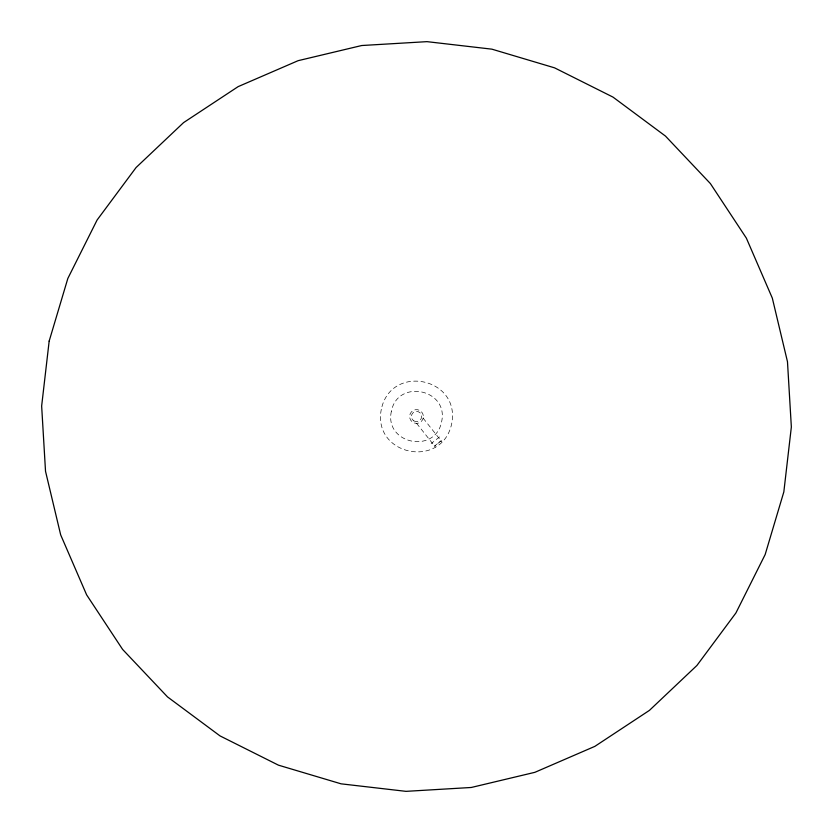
<?xml version="1.0" encoding="UTF-8"?>
<svg xmlns="http://www.w3.org/2000/svg" width="833" height="833" viewBox="0 0 833 833"><rect width="100%" height="100%" fill="white"/><g stroke="black" fill="none" stroke-linecap="round" stroke-linejoin="round"><path stroke-width="0.62" stroke-dasharray="4.17 3.12" d="M439.522 436.94L431.14 443.583M423.143 418.166L441.854 441.771M416.604 423.341L435.315 446.957M381.316 409.274C372.112 455.38 441.979 469.729 451.684 423.726C460.888 377.62 391.021 363.271 381.316 409.274M391.364 411.346C384.117 443.937 435.451 454.474 441.636 421.654C448.883 389.063 397.549 378.526 391.364 411.346M423.226 417.885L422.883 419.03A6.862 6.862 0 0 1 417.5 423.289L416.313 423.362A6.862 6.862 0 0 1 409.659 415.906A6.862 6.862 0 0 1 417.489 409.711A6.862 6.862 0 0 1 423.226 417.885M441.105 440.834L434.576 446.009L441.105 440.834M413.814 420.873A5.133 5.133 0 0 0 421.633 416.646A5.133 5.133 0 0 0 414.063 411.991A5.133 5.133 0 0 0 413.814 420.873"/><path stroke-width="1.25" d="M49.168 341.093L41.65 406.025L45.523 471.28L60.674 534.869L86.632 594.856L122.618 649.428L167.527 696.919L220.006 735.893L278.451 765.163L341.093 783.832L406.025 791.35L471.28 787.477L534.869 772.326L594.856 746.368L649.428 710.382L696.919 665.473L735.893 612.994L765.163 554.549L783.832 491.907L791.35 426.975L787.477 361.72L772.326 298.131L746.368 238.144L710.382 183.572L665.473 136.081L612.994 97.107L554.549 67.837L491.907 49.168L426.975 41.65L361.72 45.523L298.131 60.674L238.144 86.632L183.572 122.618L136.081 167.527L97.107 220.006L67.837 278.451L49.168 341.093"/></g></svg>
